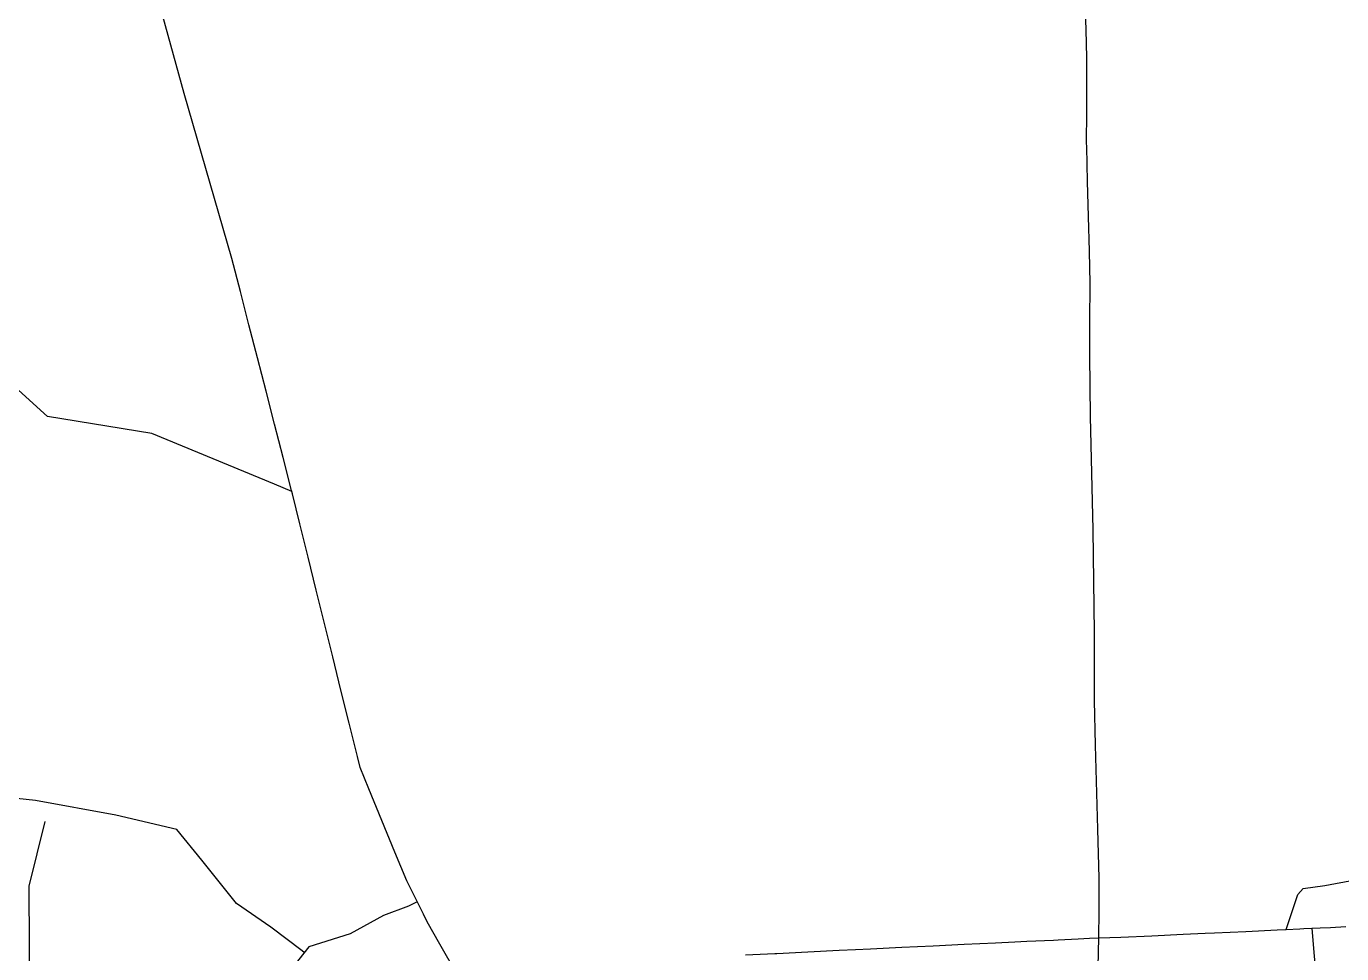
# Model space of a CAD drawing. Header units: inches. Extents: x 170101 to 178921, y 438267 to 453456.
# Drawn here: x 174148 to 175094, y 443540 to 444207 of the extents above; entities that cross this region are included whole.
import ezdxf

# ---------------------------------------------------------------- set-up
doc = ezdxf.new("R2010")
doc.units = ezdxf.units.IN
doc.header["$MEASUREMENT"] = 0

msp = doc.modelspace()

# ---------------------------------------------------------------- linework, layer by layer
for points in [[(174457.6, 443525.33), (174445.36, 443546.74), (174436.1, 443562.92), (174433.41, 443568.3), (174422.4, 443590.33), (174421.4, 443592.33), (174412.9, 443613.08), (174403.54, 443635.86), (174394.18, 443658.67), (174387.96, 443673.83), (174385.97, 443681.83), (174380.03, 443705.77), (174374.11, 443729.7), (174368.19, 443753.61), (174362.27, 443777.55), (174356.35, 443801.48), (174350.42, 443825.39), (174344.5, 443849.33), (174339.16, 443870.95), (174338.74, 443872.6), (174338.56, 443873.26), (174332.44, 443897.14), (174326.3, 443921.01), (174320.17, 443944.89), (174314.03, 443968.76), (174307.91, 443992.64), (174301.78, 444016.51), (174295.64, 444040.39), (174261.14, 444159.23), (174216.39, 444321.93)], [(174919.13, 443530.4), (174919.53, 443551.26), (174919.9, 443570.44), (174919.71, 443594.16), (174918.75, 443629.54), (174917.22, 443689.96), (174916.45, 443722.09), (174916.45, 443771.05), (174915.49, 443845.05), (174913.58, 443926.52), (174913.01, 443970.5), (174913.2, 443996.32), (174913.3, 444020.49), (174913.38, 444022.33), (174912.79, 444045.55), (174912.15, 444070.58), (174911.51, 444095.65), (174910.86, 444120.71), (174910.78, 444123.58), (174910.86, 444145.77), (174910.96, 444170.86), (174911, 444184.11), (174910.69, 444195.93), (174910, 444220.96)], [(174338.74, 443872.6), (174326.2, 443877.81), (174238.08, 443914.48), (174162.81, 443926.63), (174097.26, 443986.05), (174093.07, 443989.85)], [(174347.73, 443540.81), (174346.18, 443542.02), (174323.54, 443559), (174299, 443575.99), (174274, 443607.13), (174256.07, 443629.3), (174212.19, 443639.68), (174154.16, 443650.06), (174124.91, 443653.36), (174079.15, 443654.3), (174052.73, 443654.77)], [(174178.53, 443444.06), (174177.85, 443445.43), (174166.48, 443467.15), (174150.1, 443501.91), (174149.77, 443588.48), (174161.13, 443634.94)], [(175054.32, 443557.37), (175059.16, 443571.63), (175062.85, 443582.52), (175066.73, 443586.85), (175082.28, 443588.87), (175104, 443593.04)], [(174428.93, 443577.26), (174422.61, 443574.1), (174404.68, 443567.5), (174380.62, 443554.29), (174350.9, 443544.85), (174326.84, 443514.18), (174319.76, 443487.29), (174308.91, 443463.23), (174332.97, 443446.72), (174355.15, 443422.19), (174369.3, 443414.17)], [(174665.2, 443539.05), (174686.37, 443540.05), (174687.72, 443540.12), (174710.22, 443541.24), (174732.73, 443542.37), (174744.55, 443542.96), (174755.25, 443543.46), (174777.75, 443544.55), (174800.26, 443545.62), (174822.76, 443546.71), (174845.28, 443547.8), (174859.17, 443548.46), (174867.8, 443548.84), (174886.83, 443549.68), (174890.29, 443549.87), (174904.61, 443550.68), (174912.81, 443550.99), (174919.53, 443551.26), (174935.33, 443551.87), (174957.84, 443552.87), (174980.36, 443553.87), (174996.06, 443554.56), (175002.87, 443554.87), (175025.39, 443555.96), (175047.87, 443557.06), (175054.32, 443557.37), (175064.22, 443557.84), (175067.12, 443557.97), (175072.97, 443558.2), (175078.84, 443558.43), (175086.32, 443558.81), (175097.39, 443559.37)], [(175072.97, 443558.2), (175074.16, 443543.71), (175077.13, 443507.66), (175081.79, 443491.01), (175116.42, 443491.49), (175161.74, 443488.06), (175188.59, 443484.89), (175196.58, 443483.95), (175228.23, 443481.83), (175254.69, 443479.98), (175286.13, 443477.28), (175320.8, 443474.46), (175320.84, 443474.46), (175347.45, 443472), (175380.2, 443469.22), (175410.47, 443467.18), (175431.38, 443465.4), (175468.82, 443462.81), (175499.59, 443460.69)]]:
    msp.add_lwpolyline(points)

doc.saveas('drawing.dxf')
